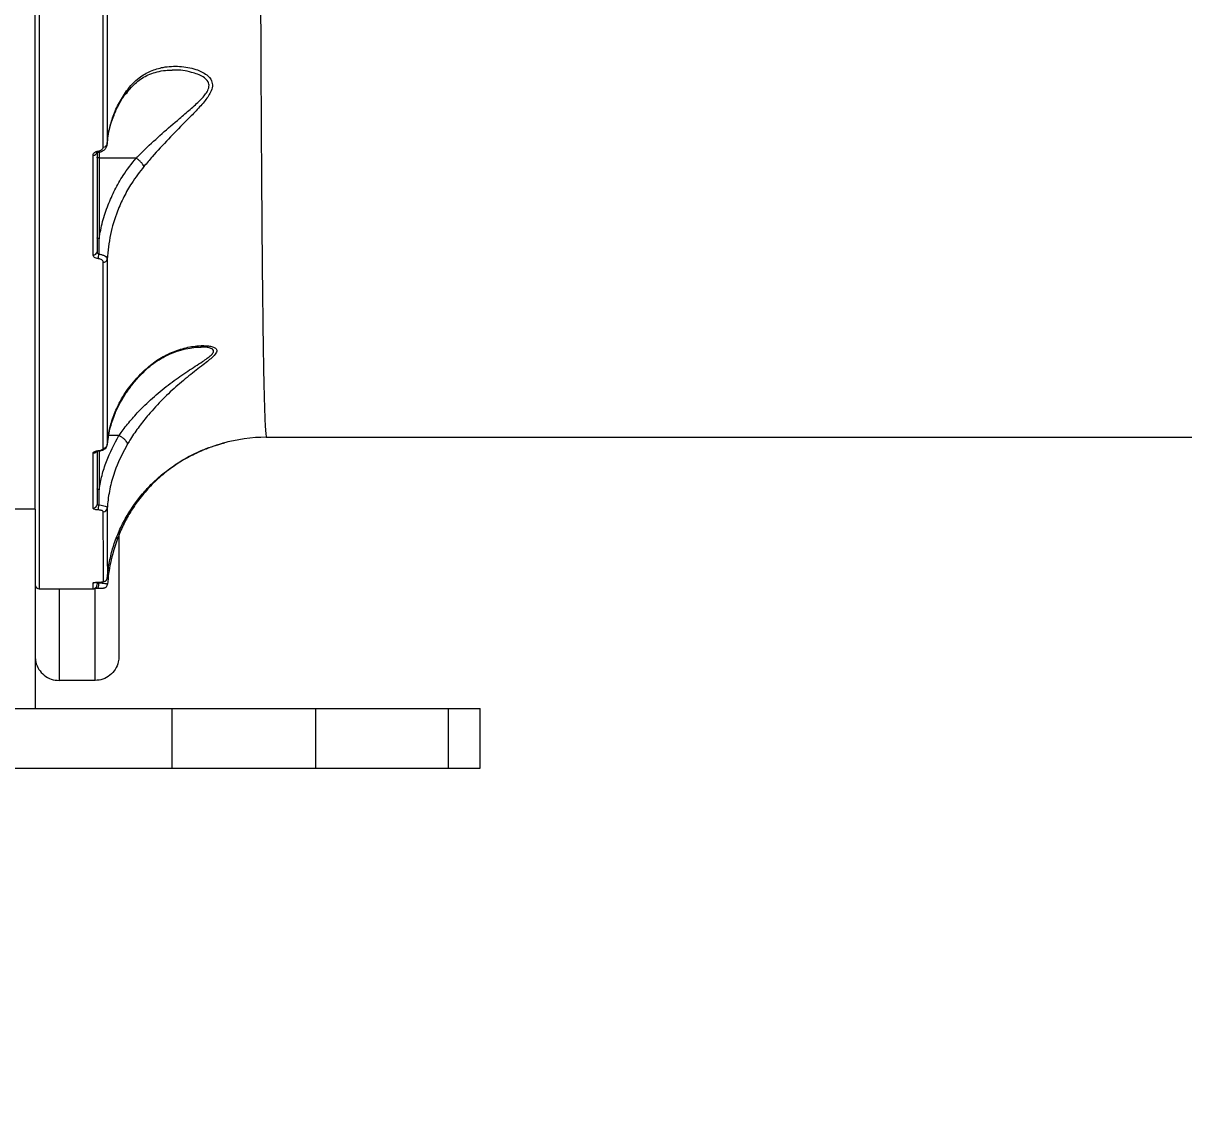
# Model space of a CAD drawing. Header units: millimetres. Extents: x -11024 to 8278, y -7837 to 5770.
# Drawn here: x 2405.4 to 2696.3, y 515.5 to 785 of the extents above; entities that cross this region are included whole.
import ezdxf

# ---------------------------------------------------------------- set-up
doc = ezdxf.new("R2010")
doc.units = ezdxf.units.MM
for name, color, linetype in [('DIKOM_ОБЪЕКТ', 7, 'Continuous'), ('DIKOM_РАЗМЕР_ЗОНА', 7, 'Continuous'), ('DIKOM_РАЗМЕР_ОБЪЕКТА', 7, 'Continuous')]:
    doc.layers.add(name, color=color, linetype=linetype)
doc.styles.add('style1', font='arial.ttf', dxfattribs={"width": 0.8})
doc.dimstyles.new('1-50', dxfattribs={"dimtxt": 300, "dimasz": 200, "dimexe": 100, "dimexo": 0, "dimgap": 100, "dimtad": 1, "dimtxsty": 'style1', "dimcen": 200, "dimclrd": 7, "dimclre": 7, "dimclrt": 7, "dimadec": 1, "dimazin": 2, "dimtfac": 1, "dimtmove": 0, "dimatfit": 2, "dimfxl": 0, "dimlwd": 25, "dimlwe": 18, "dimarcsym": 0})

# ---------------------------------------------------------------- blocks, each defined once
blk = doc.blocks.new('*D9')
at = {"layer": 'Defpoints', "color": 0, "transparency": 16777216}
for p in [(3740.68, 3707.51), (-8191.56, -3797.25), (-1076.12, -3797.25)]:
    blk.add_point(p, dxfattribs=at)
at = {"layer": 'DIKOM_РАЗМЕР_ОБЪЕКТА', "color": 7, "lineweight": 18, "transparency": 16777216}
for p, q in [((3740.68, 3707.51), (-8291.56, 3707.51)), ((-1076.12, -3797.25), (-8291.56, -3797.25))]:
    blk.add_line(p, q, dxfattribs=at)
at = {"layer": 'DIKOM_РАЗМЕР_ОБЪЕКТА', "color": 7, "lineweight": 25, "transparency": 16777216}
blk.add_line((-8191.56, 3507.51), (-8191.56, -3597.25), dxfattribs=at)
at = {"layer": 'DIKOM_РАЗМЕР_ОБЪЕКТА', "color": 7, "transparency": 16777216}
for points in [[(-8224.9, 3507.51), (-8158.23, 3507.51), (-8191.56, 3707.51)], [(-8224.9, -3597.25), (-8158.23, -3597.25), (-8191.56, -3797.25)]]:
    blk.add_solid(points, dxfattribs=at)
at = {"layer": 'DIKOM_РАЗМЕР_ОБЪЕКТА', "color": 7, "transparency": 16777216, "insert": (-8444.74, -44.87), "char_height": 300, "attachment_point": 5, "rotation": 90, "style": 'style1'}
blk.add_mtext('7500', dxfattribs=at)
blk = doc.blocks.new('*D11')
at = {"layer": 'Defpoints', "color": 0, "transparency": 16777216}
for p in [(3316.13, 5770.14), (-10574.15, -5797.25), (-1580.09, -5797.25)]:
    blk.add_point(p, dxfattribs=at)
at = {"layer": 'DIKOM_РАЗМЕР_ЗОНА', "color": 7, "lineweight": 18, "transparency": 16777216}
for p, q in [((3316.13, 5770.14), (-10674.15, 5770.14)), ((-1580.09, -5797.25), (-10674.15, -5797.25))]:
    blk.add_line(p, q, dxfattribs=at)
at = {"layer": 'DIKOM_РАЗМЕР_ЗОНА', "color": 7, "lineweight": 25, "transparency": 16777216}
blk.add_line((-10574.15, 5570.14), (-10574.15, -5597.25), dxfattribs=at)
at = {"layer": 'DIKOM_РАЗМЕР_ЗОНА', "color": 7, "transparency": 16777216}
for points in [[(-10607.49, 5570.14), (-10540.82, 5570.14), (-10574.15, 5770.14)], [(-10607.49, -5597.25), (-10540.82, -5597.25), (-10574.15, -5797.25)]]:
    blk.add_solid(points, dxfattribs=at)
at = {"layer": 'DIKOM_РАЗМЕР_ЗОНА', "color": 7, "transparency": 16777216, "insert": (-10827.33, -172.99), "char_height": 300, "attachment_point": 5, "rotation": 90, "style": 'style1'}
blk.add_mtext('11500', dxfattribs=at)

msp = doc.modelspace()

# ---------------------------------------------------------------- linework, layer by layer
at = {"layer": 'DIKOM_ОБЪЕКТ', "color": 7, "linetype": 'Continuous', "lineweight": 15}
for p, q in [((2408.384, 663.171), (2408.384, 1463.171)), ((2424.384, 752.67), (2424.384, 751.202)), ((2433.716, 751.202), (2424.384, 751.202)), ((2424.384, 751.202), (2424.384, 731.002)), ((2450.026, 703.747), (2449.787, 703.744)), ((2429.382, 681.586), (2426.817, 681.586)), ((2466.388, 681.171), (2764.438, 681.171)), ((2426.527, 679.244), (2426.639, 680.205)), ((2424.384, 677.753), (2424.384, 668.08)), ((2408.384, 663.171), (2402.384, 663.171)), ((2408.384, 663.171), (2408.384, 613.171)), ((2429.384, 656.53), (2429.384, 626.177)), ((2409.384, 643.34), (2409.384, 643.339)), ((2409.385, 643.171), (2422.886, 643.171)), ((2414.384, 643.171), (2414.384, 620.167)), ((2423.384, 620.167), (2423.384, 643.196)), ((2424.315, 644.811), (2424.313, 644.668)), ((2423.384, 620.167), (2414.384, 620.167)), ((2352.588, 613.171), (2442.704, 613.171)), ((2442.704, 598.171), (2442.704, 613.171)), ((2442.704, 613.171), (2478.676, 613.171)), ((2478.676, 613.171), (2478.676, 598.171)), ((2478.676, 613.171), (2511.903, 613.171)), ((2511.903, 613.171), (2511.903, 598.171)), ((2511.903, 613.171), (2519.959, 613.171)), ((2519.959, 598.171), (2519.959, 613.171)), ((2352.588, 598.171), (2442.704, 598.171)), ((2442.704, 598.171), (2478.676, 598.171)), ((2478.676, 598.171), (2511.903, 598.171)), ((2511.903, 598.171), (2519.959, 598.171))]:
    msp.add_line(p, q, dxfattribs=at)
at = {"layer": 'DIKOM_ОБЪЕКТ', "color": 7, "linetype": 'Continuous', "lineweight": 15, "flags": 128}
for points in [[(2424.384, 731.002), (2424.287, 731.006), (2424.193, 731.016), (2424.106, 731.032), (2424.031, 731.054), (2423.968, 731.08), (2423.922, 731.111), (2423.894, 731.144), (2423.884, 731.178)], [(2424.186, 677.818), (2424.208, 677.767), (2424.23, 677.741), (2424.241, 677.737)], [(2424.384, 668.08), (2424.287, 668.084), (2424.193, 668.094), (2424.106, 668.11), (2424.031, 668.132), (2423.968, 668.158), (2423.922, 668.189), (2423.894, 668.222), (2423.884, 668.256)], [(2408.384, 644.171), (2408.384, 644.17), (2408.385, 644.141)], [(2422.886, 644.66), (2423.08, 644.679), (2423.215, 644.716)]]:
    msp.add_lwpolyline(points, dxfattribs=at)
at = {"layer": 'DIKOM_ОБЪЕКТ', "color": 7, "linetype": 'Continuous', "lineweight": 15}
for centre, radius, start, end in [((2425.544, 754.86), 0.913, 263.77402, 346.83575), ((2422.999, 752.815), 0.898, 263.22806, 350.35498), ((2424.564, 752.942), 0.397, 181.19099, 221.56035), ((2422.976, 727.792), 0.915, 264.78776, 353.04905), ((2417.921, 727.268), 6.395, 348.22903, 358.55447), ((2425.523, 725.994), 0.929, 265.43539, 349.89646), ((2466.384, 641.171), 40, 89.99595, 106.01084), ((2425.49, 679.399), 0.966, 268.18069, 353.94284), ((2422.892, 678.231), 1.035, 269.91549, 323.03643), ((2422.908, 664.36), 0.977, 268.89586, 358.55777), ((2420.126, 664.023), 4.191, 344.96615, 2.81515), ((2425.481, 663.472), 0.981, 269.11453, 355.03152), ((2425.484, 645.977), 0.998, 269.99761, 355.91893), ((2409.384, 644.171), 1, 181.6962, 271.3194), ((2422.884, 644.171), 1, 269.98309, 0.00042), ((2421.957, 644.241), 2.394, 337.57865, 10.27708)]:
    msp.add_arc(centre, radius, start, end, dxfattribs=at)
for points, knots in [([(2409.385, 1062.168), (2409.385, 1057.59), (2409.385, 1045.256), (2409.385, 1025.188), (2409.385, 1002.065), (2409.385, 978.906), (2409.385, 955.793), (2409.385, 932.808), (2409.385, 910.459), (2409.385, 888.806), (2409.385, 867.895), (2409.385, 847.385), (2409.385, 827.366), (2409.385, 807.923), (2409.385, 789.481), (2409.385, 772.082), (2409.385, 755.741), (2409.385, 740.192), (2409.385, 725.526), (2409.385, 711.814), (2409.385, 699.507), (2409.385, 688.569), (2409.384, 678.938), (2409.385, 670.323), (2409.385, 662.795), (2409.384, 656.401), (2409.384, 651.215), (2409.384, 647.256), (2409.384, 644.618), (2409.384, 643.253), (2409.384, 643.316), (2409.384, 643.34)], [0, 0, 0, 0, 0.0208549, 0.0561866, 0.0915454, 0.1268769, 0.1632348, 0.1996223, 0.2359802, 0.2713117, 0.3066705, 0.342002, 0.3783599, 0.4147474, 0.4511052, 0.486437, 0.5217956, 0.5571272, 0.5934851, 0.6298726, 0.6662304, 0.7002898, 0.7343738, 0.7684334, 0.8034086, 0.8384104, 0.873386, 0.9087175, 0.9440764, 0.9794082, 1, 1, 1, 1]), ([(2464.486, 1001.616), (2464.49, 994.676), (2464.499, 980.791), (2464.516, 960.27), (2464.537, 939.855), (2464.563, 919.64), (2464.593, 899.699), (2464.628, 880.47), (2464.666, 862.003), (2464.709, 844.329), (2464.757, 827.16), (2464.81, 810.581), (2464.869, 794.662), (2464.933, 779.751), (2465.002, 765.876), (2465.075, 753.04), (2465.155, 741.039), (2465.243, 729.951), (2465.338, 719.837), (2465.439, 710.913), (2465.546, 703.184), (2465.66, 696.628), (2465.783, 691.14), (2465.915, 686.796), (2466.058, 683.595), (2466.209, 681.765), (2466.318, 681.017), (2466.379, 681.208), (2466.385, 681.225)], [0, 0, 0, 0, 0.0392482, 0.0785268, 0.1177751, 0.1581645, 0.1985868, 0.238976, 0.2782267, 0.3175074, 0.3567579, 0.3971479, 0.4375703, 0.47796, 0.5172392, 0.5565482, 0.5958278, 0.6362446, 0.6766945, 0.7171112, 0.7564551, 0.7958291, 0.835173, 0.8756542, 0.9161683, 0.9566496, 0.9960918, 1, 1, 1, 1]), ([(2425.445, 753.952), (2425.445, 759.022), (2425.444, 769.16), (2425.442, 785.485), (2425.441, 802.541), (2425.441, 814.579), (2425.44, 820.599)], [0, 0, 0, 0, 0.2485951, 0.49719, 0.7485948, 1, 1, 1, 1]), ([(2426.427, 821.15), (2426.427, 815.21), (2426.428, 803.332), (2426.43, 786.364), (2426.431, 770.001), (2426.433, 759.768), (2426.433, 754.652)], [0, 0, 0, 0, 0.2485944, 0.4971898, 0.7485947, 1, 1, 1, 1]), ([(2431.294, 768.02), (2431.777, 768.643), (2432.752, 769.902), (2434.752, 771.638), (2437.321, 773.12), (2440.734, 774.128), (2444.612, 774.347), (2447.898, 773.761), (2450.144, 772.856), (2451.591, 771.982), (2452.666, 770.783), (2452.92, 769.226), (2452.334, 767.404), (2450.755, 765.217), (2448.442, 762.709), (2445.408, 759.639), (2441.76, 755.939), (2438.302, 752.205), (2436.344, 749.891), (2435.652, 749.073)], [0, 0, 0, 0, 0.0443376, 0.0895904, 0.1599555, 0.2324656, 0.3225004, 0.4152113, 0.4503596, 0.4859283, 0.5329434, 0.5664232, 0.5998049, 0.6530976, 0.7102635, 0.768665, 0.8578754, 0.9497894, 1, 1, 1, 1]), ([(2431.269, 767.337), (2431.368, 767.488), (2431.835, 768.202), (2432.781, 769.269), (2434.111, 770.52), (2435.555, 771.516), (2437.174, 772.28), (2439.025, 772.861), (2440.888, 773.206), (2442.156, 773.22), (2442.712, 773.226)], [0, 0, 0, 0, 0.03356606, 0.15945424, 0.28967761, 0.42300823, 0.56021315, 0.7079386, 0.87171903, 1, 1, 1, 1]), ([(2433.741, 751.196), (2433.743, 751.198), (2434.464, 751.931), (2436.545, 754.028), (2440.193, 757.361), (2444.032, 760.665), (2447.289, 763.393), (2449.354, 765.266), (2450.737, 766.748), (2451.58, 767.893), (2452.081, 769.143), (2451.797, 770.517), (2450.633, 771.521), (2449.117, 772.245), (2446.724, 772.947), (2444.533, 773.379), (2442.895, 773.229), (2442.715, 773.212)], [0, 0, 0, 0, 0.0002353, 0.0748963, 0.210644, 0.3465305, 0.4314816, 0.5162089, 0.5536581, 0.5909801, 0.6356558, 0.6800696, 0.7447633, 0.7957618, 0.8468635, 0.983183, 1, 1, 1, 1]), ([(2426.433, 754.652), (2426.436, 754.693), (2426.51, 755.82), (2426.815, 758.04), (2427.742, 761.364), (2429.167, 764.739), (2430.581, 766.921), (2431.294, 768.02)], [0, 0, 0, 0, 0.0088982, 0.2417858, 0.4772822, 0.7368222, 1, 1, 1, 1]), ([(2426.494, 754.638), (2426.546, 755.315), (2426.668, 756.895), (2427.229, 759.354), (2428.105, 761.992), (2429.32, 764.547), (2430.348, 766.371), (2431.057, 767.3), (2431.168, 767.445)], [0, 0, 0, 0, 0.1525365, 0.355935, 0.5592076, 0.7616271, 0.9626908, 1, 1, 1, 1]), ([(2431.294, 768.02), (2431.294, 767.99), (2431.295, 767.859), (2431.272, 767.654), (2431.165, 767.535), (2431.117, 767.482)], [0, 0, 0, 0, 0.1404181, 0.6225166, 1, 1, 1, 1]), ([(2424.166, 752.934), (2424.332, 752.964), (2424.662, 753.023), (2425.069, 753.247), (2425.349, 753.54), (2425.44, 753.791), (2425.445, 753.929), (2425.445, 753.952)], [0, 0, 0, 0, 0.2376889, 0.4754883, 0.7137538, 0.952029, 1, 1, 1, 1]), ([(2424.266, 752.686), (2424.309, 752.689), (2424.656, 752.71), (2425.251, 752.92), (2425.92, 753.375), (2426.311, 753.98), (2426.477, 754.456), (2426.433, 754.679), (2426.432, 754.683)], [0, 0, 0, 0, 0.0382898, 0.3059497, 0.5507633, 0.7805021, 0.9965706, 1, 1, 1, 1]), ([(2422.892, 726.881), (2422.892, 727.281), (2422.892, 729.281), (2422.893, 734.311), (2422.893, 742.163), (2422.893, 748.669), (2422.893, 751.924)], [0, 0, 0, 0, 0.0507691, 0.2538563, 0.6267013, 1, 1, 1, 1]), ([(2422.893, 751.924), (2422.894, 751.947), (2422.898, 752.084), (2422.99, 752.332), (2423.269, 752.623), (2423.674, 752.845), (2424.002, 752.904), (2424.166, 752.934)], [0, 0, 0, 0, 0.0488834, 0.2871272, 0.5249415, 0.7625344, 1, 1, 1, 1]), ([(2423.85, 752.526), (2423.851, 752.528), (2423.854, 752.533), (2423.926, 752.584), (2424.051, 752.637), (2424.221, 752.679), (2424.35, 752.684), (2424.411, 752.686)], [0, 0, 0, 0, 0.2047491, 0.3966432, 0.5871085, 0.8018876, 1, 1, 1, 1]), ([(2423.884, 752.665), (2423.884, 748.328), (2423.884, 739.644), (2423.884, 731.672), (2423.884, 727.681)], [0, 0, 0, 0, 0.4994509, 1, 1, 1, 1]), ([(2424.384, 751.202), (2424.328, 751.204), (2424.215, 751.208), (2424.066, 751.238), (2423.952, 751.282), (2423.899, 751.326), (2423.885, 751.358), (2423.884, 751.37), (2423.884, 751.374)], [0, 0, 0, 0, 0.2146306, 0.4293798, 0.6438362, 0.8586628, 0.955174, 1, 1, 1, 1]), ([(2424.384, 731.002), (2424.656, 732.426), (2425.202, 735.288), (2426.573, 739.368), (2428.313, 743.236), (2430.585, 747.229), (2432.587, 749.769), (2433.716, 751.202)], [0, 0, 0, 0, 0.1948076, 0.3916425, 0.5750679, 0.760211, 1, 1, 1, 1]), ([(2433.716, 751.202), (2433.721, 751.202), (2433.729, 751.202), (2433.737, 751.198), (2433.741, 751.196), (2433.741, 751.196)], [0, 0, 0, 0, 0.507187, 0.9169866, 1, 1, 1, 1]), ([(2435.652, 749.073), (2435.647, 749.087), (2435.6, 749.224), (2435.422, 749.544), (2434.985, 750.087), (2434.401, 750.673), (2433.961, 751.021), (2433.741, 751.196)], [0, 0, 0, 0, 0.0262244, 0.2631156, 0.5087327, 0.7543506, 1, 1, 1, 1]), ([(2435.652, 749.073), (2434.584, 747.702), (2432.702, 745.285), (2430.558, 741.475), (2428.659, 737.206), (2427.048, 731.984), (2426.643, 727.898), (2426.438, 725.831)], [0, 0, 0, 0, 0.202261, 0.3564031, 0.5119897, 0.7532477, 1, 1, 1, 1]), ([(2424.384, 731.002), (2424.376, 730.69), (2424.344, 729.394), (2424.326, 728.094), (2424.313, 727.107)], [0, 0, 0, 0, 0.2408352, 1, 1, 1, 1]), ([(2423.884, 727.681), (2423.89, 727.613), (2423.901, 727.48), (2423.989, 727.302), (2424.114, 727.177), (2424.232, 727.122), (2424.295, 727.11), (2424.313, 727.107)], [0, 0, 0, 0, 0.2735325, 0.5342971, 0.7688801, 0.9341316, 1, 1, 1, 1]), ([(2424.181, 725.963), (2423.996, 725.991), (2423.638, 726.046), (2423.222, 726.269), (2422.945, 726.553), (2422.91, 726.772), (2422.892, 726.881)], [0, 0, 0, 0, 0.2592141, 0.5021671, 0.7510879, 1, 1, 1, 1]), ([(2425.449, 725.068), (2425.432, 725.174), (2425.397, 725.386), (2425.127, 725.666), (2424.731, 725.869), (2424.386, 725.945), (2424.202, 725.961), (2424.181, 725.963)], [0, 0, 0, 0, 0.2486637, 0.4975536, 0.7390021, 0.9703607, 1, 1, 1, 1]), ([(2424.313, 727.107), (2424.348, 727.103), (2424.656, 727.074), (2425.228, 726.955), (2425.889, 726.663), (2426.346, 726.27), (2426.407, 725.977), (2426.438, 725.831)], [0, 0, 0, 0, 0.0300372, 0.2639399, 0.5066196, 0.7544364, 1, 1, 1, 1]), ([(2425.459, 678.434), (2425.459, 679.888), (2425.457, 684.142), (2425.455, 691.887), (2425.453, 702.001), (2425.451, 712.979), (2425.449, 721.038), (2425.449, 725.068)], [0, 0, 0, 0, 0.1144537, 0.3347647, 0.5550756, 0.7775374, 1, 1, 1, 1]), ([(2426.438, 725.831), (2426.439, 721.849), (2426.44, 713.883), (2426.443, 702.951), (2426.446, 692.813), (2426.448, 685.021), (2426.45, 680.749), (2426.45, 679.297)], [0, 0, 0, 0, 0.2203104, 0.44062, 0.6630833, 0.8855454, 1, 1, 1, 1]), ([(2435.751, 697.958), (2436.756, 698.818), (2438.794, 700.561), (2442.19, 702.368), (2445.776, 703.625), (2449.097, 704.176), (2451.482, 704.165), (2452.891, 703.895), (2453.741, 703.5), (2454.065, 702.785), (2453.455, 701.833), (2452.414, 700.856), (2450.665, 699.431), (2447.846, 697.309), (2444.125, 694.275), (2440.366, 690.794), (2437.113, 687.275), (2434.405, 683.857), (2432.69, 681.379), (2431.803, 679.933), (2431.562, 679.541)], [0, 0, 0, 0, 0.0704028, 0.1427031, 0.2195587, 0.2979651, 0.3555911, 0.384867, 0.4149679, 0.4491194, 0.4886784, 0.5172623, 0.546521, 0.6240217, 0.7036976, 0.7828124, 0.8640046, 0.9204681, 0.9784134, 1, 1, 1, 1]), ([(2429.389, 681.584), (2429.389, 681.585), (2429.646, 681.944), (2430.584, 683.282), (2432.411, 685.556), (2435.266, 688.678), (2438.728, 691.892), (2442.673, 695.037), (2446.653, 697.77), (2449.613, 699.68), (2451.522, 700.972), (2452.52, 701.752), (2453.019, 702.327), (2453.178, 702.817), (2453.072, 703.086), (2452.678, 703.395), (2452.03, 703.62), (2451.048, 703.782), (2450.319, 703.757), (2450.026, 703.747)], [0, 0, 0, 0, 0.0000507, 0.0326796, 0.1206265, 0.2086864, 0.3330782, 0.4576309, 0.578294, 0.698632, 0.7410212, 0.7832527, 0.8254342, 0.8383418, 0.8763201, 0.8853425, 0.928028, 0.971004, 1, 1, 1, 1]), ([(2435.628, 697.587), (2435.966, 697.915), (2436.886, 698.808), (2438.505, 700.024), (2440.488, 701.264), (2442.634, 702.275), (2444.92, 703.078), (2447.098, 703.574), (2448.827, 703.782), (2449.71, 703.787), (2450.026, 703.788)], [0, 0, 0, 0, 0.0760309, 0.2069946, 0.3448005, 0.4883921, 0.6393924, 0.7946598, 0.9264759, 1, 1, 1, 1]), ([(2426.45, 679.297), (2426.575, 680.42), (2426.835, 682.75), (2427.845, 686.238), (2429.517, 690.049), (2432.016, 694.067), (2434.497, 696.652), (2435.751, 697.958)], [0, 0, 0, 0, 0.16654374, 0.3455466, 0.52675795, 0.76078059, 1, 1, 1, 1]), ([(2426.639, 680.205), (2426.68, 680.616), (2426.816, 681.954), (2427.378, 684.205), (2428.307, 686.937), (2429.56, 689.611), (2431.095, 692.202), (2432.927, 694.665), (2434.458, 696.462), (2435.456, 697.382), (2435.669, 697.578)], [0, 0, 0, 0, 0.06583956, 0.21445751, 0.36408172, 0.51414027, 0.66388446, 0.81271924, 0.96015777, 1, 1, 1, 1]), ([(2435.751, 697.958), (2435.744, 697.932), (2435.71, 697.814), (2435.631, 697.736), (2435.569, 697.676)], [0, 0, 0, 0, 0.2220198, 1, 1, 1, 1]), ([(2424.384, 668.08), (2424.614, 669.259), (2425.077, 671.628), (2426.529, 676.233), (2428.244, 679.452), (2429.382, 681.586)], [0, 0, 0, 0, 0.2503991, 0.5028636, 1, 1, 1, 1]), ([(2429.382, 681.586), (2429.383, 681.586), (2429.386, 681.586), (2429.388, 681.585), (2429.389, 681.584)], [0, 0, 0, 0, 0.6560595, 1, 1, 1, 1]), ([(2431.562, 679.541), (2431.563, 679.557), (2431.564, 679.627), (2431.509, 679.825), (2431.269, 680.188), (2430.774, 680.671), (2430.123, 681.167), (2429.634, 681.445), (2429.389, 681.584)], [0, 0, 0, 0, 0.0352283, 0.1540621, 0.3655388, 0.5770334, 0.7885101, 1, 1, 1, 1]), ([(2424.186, 677.818), (2424.345, 677.835), (2424.663, 677.867), (2425.058, 677.994), (2425.339, 678.162), (2425.449, 678.318), (2425.457, 678.41), (2425.459, 678.434)], [0, 0, 0, 0, 0.2256328, 0.4513038, 0.6801594, 0.9175368, 1, 1, 1, 1]), ([(2424.241, 677.741), (2424.274, 677.742), (2424.59, 677.751), (2425.194, 677.88), (2425.841, 678.173), (2426.265, 678.632), (2426.455, 679.039), (2426.434, 679.275), (2426.428, 679.337)], [0, 0, 0, 0, 0.0297406, 0.2864338, 0.5726772, 0.7641807, 0.9380957, 1, 1, 1, 1]), ([(2431.562, 679.541), (2430.488, 677.532), (2428.72, 674.225), (2427.255, 669.235), (2426.652, 665.856), (2426.498, 663.89), (2426.458, 663.387)], [0, 0, 0, 0, 0.3957861, 0.6516348, 0.9109927, 1, 1, 1, 1]), ([(2455.658, 679.706), (2455.393, 679.632), (2454.874, 679.485), (2453.051, 678.923), (2450.415, 677.954), (2446.882, 676.286), (2443.162, 674.034), (2439.662, 671.302), (2436.563, 668.249), (2434.109, 665.252), (2432.067, 662.17), (2430.345, 659.025), (2429.466, 656.852), (2429.001, 655.702)], [0, 0, 0, 0, 0.0523545, 0.1026423, 0.208566, 0.3169174, 0.4371937, 0.5599058, 0.6562605, 0.7550162, 0.8319705, 0.9111703, 1, 1, 1, 1]), ([(2442.12, 673.332), (2443.509, 674.272), (2446.319, 676.174), (2450.124, 677.924), (2452.858, 678.916), (2454.458, 679.404), (2455.459, 679.675), (2455.699, 679.73), (2455.812, 679.756)], [0, 0, 0, 0, 0.26884013, 0.54381556, 0.72731719, 0.82038799, 0.91566809, 1, 1, 1, 1]), ([(2422.889, 663.383), (2422.889, 663.588), (2422.889, 664.615), (2422.889, 667.255), (2422.89, 671.536), (2422.89, 675.308), (2422.89, 677.196)], [0, 0, 0, 0, 0.0507682, 0.2538467, 0.6266946, 1, 1, 1, 1]), ([(2422.89, 677.196), (2422.892, 677.22), (2422.9, 677.313), (2423.014, 677.47), (2423.302, 677.64), (2423.703, 677.768), (2424.025, 677.801), (2424.186, 677.818)], [0, 0, 0, 0, 0.0826433, 0.3217354, 0.5513138, 0.7756214, 1, 1, 1, 1]), ([(2423.669, 677.614), (2423.668, 677.613), (2423.659, 677.606), (2423.696, 677.629), (2423.791, 677.664), (2423.969, 677.707), (2424.13, 677.734), (2424.231, 677.736), (2424.242, 677.736)], [0, 0, 0, 0, 0.0269225, 0.2180578, 0.4449885, 0.679992, 0.9637413, 1, 1, 1, 1]), ([(2423.884, 677.599), (2423.884, 675.269), (2423.884, 670.426), (2423.884, 666.416), (2423.884, 664.335)], [0, 0, 0, 0, 0.4811538, 1, 1, 1, 1]), ([(2426.479, 645.905), (2426.52, 646.379), (2426.668, 648.066), (2427.168, 650.952), (2428.17, 654.558), (2429.578, 658.121), (2431.787, 662.359), (2434.52, 666.215), (2437.689, 669.621), (2439.995, 671.715), (2441.549, 672.897), (2442.12, 673.332)], [0, 0, 0, 0, 0.0465618, 0.1660346, 0.2855053, 0.408266, 0.5310189, 0.7327796, 0.8363406, 0.9398852, 1, 1, 1, 1]), ([(2424.384, 668.08), (2424.376, 667.768), (2424.343, 666.486), (2424.325, 665.201), (2424.312, 664.229)], [0, 0, 0, 0, 0.2436167, 1, 1, 1, 1]), ([(2424.174, 662.935), (2424.136, 662.937), (2423.933, 662.947), (2423.579, 662.99), (2423.198, 663.092), (2422.939, 663.228), (2422.906, 663.331), (2422.889, 663.383)], [0, 0, 0, 0, 0.0535068, 0.289774, 0.526376, 0.7631289, 1, 1, 1, 1]), ([(2423.884, 664.335), (2423.89, 664.322), (2423.901, 664.296), (2423.987, 664.263), (2424.114, 664.24), (2424.232, 664.23), (2424.3, 664.229), (2424.312, 664.229)], [0, 0, 0, 0, 0.2372382, 0.4744149, 0.7108533, 0.9465782, 1, 1, 1, 1]), ([(2424.312, 664.229), (2424.376, 664.224), (2424.716, 664.199), (2425.309, 664.108), (2425.945, 663.911), (2426.376, 663.661), (2426.431, 663.479), (2426.458, 663.387)], [0, 0, 0, 0, 0.0542346, 0.2911141, 0.5276222, 0.7637461, 1, 1, 1, 1]), ([(2426.458, 663.387), (2426.46, 661.289), (2426.463, 657.091), (2426.468, 652.216), (2426.473, 648.313), (2426.477, 646.708), (2426.479, 645.905)], [0, 0, 0, 0, 0.248597, 0.4971937, 0.7485966, 1, 1, 1, 1]), ([(2425.466, 662.491), (2425.449, 662.542), (2425.416, 662.644), (2425.156, 662.779), (2424.773, 662.881), (2424.417, 662.924), (2424.212, 662.934), (2424.174, 662.935)], [0, 0, 0, 0, 0.236364, 0.4726012, 0.7091426, 0.945807, 1, 1, 1, 1]), ([(2425.484, 644.978), (2425.482, 645.772), (2425.478, 647.358), (2425.474, 651.233), (2425.469, 656.115), (2425.467, 660.366), (2425.466, 662.491)], [0, 0, 0, 0, 0.2485965, 0.4971935, 0.7485957, 1, 1, 1, 1]), ([(2429.001, 655.702), (2428.336, 653.692), (2427.102, 649.965), (2426.687, 646.087), (2426.495, 644.301)], [0, 0, 0, 0, 0.5395138, 1, 1, 1, 1]), ([(2429.001, 655.702), (2429.006, 655.716), (2429.038, 655.808), (2429.039, 655.949), (2428.905, 656.102), (2428.87, 656.143)], [0, 0, 0, 0, 0.1167881, 0.7675503, 1, 1, 1, 1]), ([(2424.227, 644.815), (2424.232, 644.815), (2424.415, 644.815), (2424.774, 644.831), (2425.265, 644.871), (2425.573, 644.92), (2425.887, 645.028), (2426.156, 645.199), (2426.371, 645.477), (2426.484, 645.751), (2426.469, 645.922), (2426.465, 645.97)], [0, 0, 0, 0, 0.0039946, 0.1599928, 0.3254911, 0.5430439, 0.6402944, 0.7472991, 0.8478535, 0.9575544, 1, 1, 1, 1]), ([(2422.884, 643.171), (2422.884, 643.171), (2422.884, 643.127), (2422.885, 643.405), (2422.885, 644.241), (2422.886, 644.66)], [0, 0, 0, 0, 0.0004522, 0.4997846, 1, 1, 1, 1]), ([(2422.886, 644.66), (2422.894, 644.672), (2422.914, 644.701), (2423.092, 644.744), (2423.393, 644.781), (2423.769, 644.808), (2424.066, 644.815), (2424.215, 644.819)], [0, 0, 0, 0, 0.1825474, 0.423788, 0.6274881, 0.8134212, 1, 1, 1, 1]), ([(2423.249, 644.748), (2423.248, 644.748), (2423.243, 644.746), (2423.31, 644.76), (2423.483, 644.781), (2423.791, 644.803), (2424.097, 644.815), (2424.269, 644.815), (2424.308, 644.815)], [0, 0, 0, 0, 0.0465986, 0.1983402, 0.4171782, 0.6905052, 0.9295188, 1, 1, 1, 1]), ([(2424.177, 643.327), (2424.037, 643.327), (2423.756, 643.326), (2423.165, 643.312), (2423.756, 643.326), (2424.037, 643.327), (2424.177, 643.327)], [0, 0, 0, 0, 0.24864437, 0.5, 0.75135563, 1, 1, 1, 1]), ([(2423.884, 644.805), (2423.884, 644.632), (2423.884, 644.174), (2423.884, 644.265), (2423.884, 644.321)], [0, 0, 0, 0, 0.3778018, 1, 1, 1, 1]), ([(2423.884, 644.288), (2423.89, 644.333), (2423.902, 644.421), (2423.993, 644.54), (2424.12, 644.621), (2424.237, 644.658), (2424.296, 644.666), (2424.313, 644.668)], [0, 0, 0, 0, 0.2917221, 0.5672986, 0.8037187, 0.9441491, 1, 1, 1, 1]), ([(2424.215, 644.819), (2424.359, 644.822), (2424.647, 644.829), (2425.009, 644.856), (2425.292, 644.892), (2425.457, 644.935), (2425.475, 644.965), (2425.484, 644.978)], [0, 0, 0, 0, 0.1889349, 0.3774508, 0.5791847, 0.8164686, 1, 1, 1, 1]), ([(2424.297, 643.329), (2424.386, 643.33), (2424.661, 643.331), (2425.064, 643.339), (2425.39, 643.353), (2425.556, 643.366), (2425.724, 643.394), (2425.915, 643.456), (2426.133, 643.583), (2426.343, 643.811), (2426.476, 644.072), (2426.478, 644.245), (2426.479, 644.303)], [0, 0, 0, 0, 0.0801218, 0.2479808, 0.4347026, 0.5572802, 0.620067, 0.6734836, 0.7488073, 0.8457108, 0.9490868, 1, 1, 1, 1]), ([(2424.313, 644.668), (2424.6, 644.654), (2425.192, 644.623), (2425.911, 644.531), (2426.409, 644.418), (2426.467, 644.34), (2426.495, 644.301)], [0, 0, 0, 0, 0.23802114, 0.49066989, 0.74628703, 1, 1, 1, 1]), ([(2408.384, 626.177), (2408.384, 626.167), (2408.384, 625.712), (2408.517, 624.585), (2409.214, 622.904), (2410.579, 621.391), (2412.369, 620.364), (2413.712, 620.232), (2414.384, 620.167)], [0, 0, 0, 0, 0.0034592, 0.1454119, 0.3601689, 0.5737797, 0.7868775, 1, 1, 1, 1]), ([(2429.384, 626.177), (2429.384, 626.167), (2429.383, 625.712), (2429.252, 624.585), (2428.554, 622.904), (2427.189, 621.391), (2425.4, 620.364), (2424.056, 620.232), (2423.384, 620.167)], [0, 0, 0, 0, 0.00345924, 0.14541136, 0.36016275, 0.5737812, 0.78687825, 1, 1, 1, 1])]:
    msp.add_open_spline(points, degree=3, knots=knots, dxfattribs=at)

# ---------------------------------------------------------------- dimensions: what is measured, and where the dimension line sits
at = {"layer": 'DIKOM_РАЗМЕР_ЗОНА'}
dim = msp.add_linear_dim(base=(-10574.155, -5797.252), p1=(3316.126, 5770.14), p2=(-1580.087, -5797.252), angle=90, text='11500', dimstyle='1-50', dxfattribs=at)
dim.commit()
dim.dimension.update_dxf_attribs({"geometry": '*D11', "text_midpoint": (-10574.155, -172.992), "dimtype": 160})
at = {"layer": 'DIKOM_РАЗМЕР_ОБЪЕКТА'}
dim = msp.add_linear_dim(base=(-8191.564, -3797.252), p1=(3740.68, 3707.508), p2=(-1076.116, -3797.252), angle=90, text='7500', dimstyle='1-50', dxfattribs=at)
dim.commit()
dim.dimension.update_dxf_attribs({"geometry": '*D9', "text_midpoint": (-8191.564, -44.872), "dimtype": 160})

doc.saveas('drawing.dxf')
